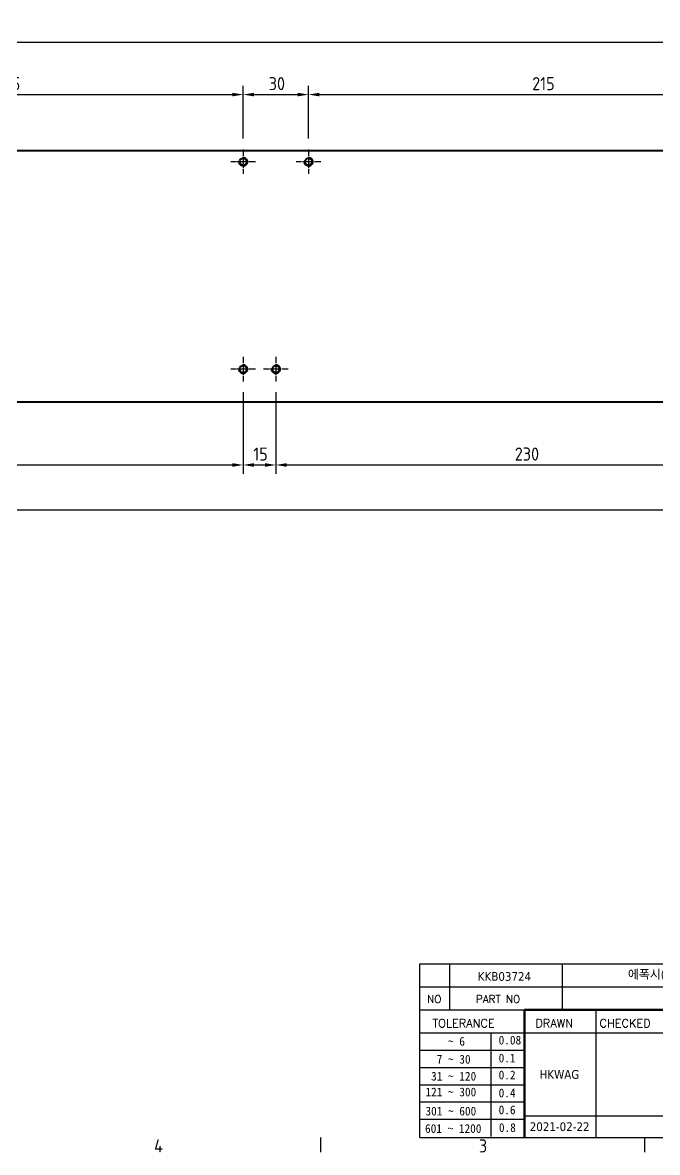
# Model space of a CAD drawing. Header units: millimetres. Extents: x 0 to 1188, y 0 to 840.
# Drawn here: x 606 to 897, y 13 to 531 of the extents above; entities that cross this region are included whole.
import ezdxf
from ezdxf.enums import TextEntityAlignment as Align

# ---------------------------------------------------------------- set-up
doc = ezdxf.new("R2010")
doc.units = ezdxf.units.MM
doc.header["$LTSCALE"] = 2
doc.linetypes.add('CHAIN', pattern=[0.35429999999999995, 0.2362, -0.0295, 0.0591, -0.0295])
doc.layers.get('0').update_dxf_attribs({"color": 3, "lineweight": 25})
for name, color, linetype, lineweight in [('가시적인 것(ISO)', 3, 'Continuous', 40), ('가시적인 좁은 것(ISO)', 3, 'Continuous', 35), ('경계(ISO)', 7, 'Continuous', 25), ('제목(ISO)', 5, 'Continuous', 50), ('중심 표식(ISO)', 1, 'Continuous', 25), ('치수(ISO)', 2, 'Continuous', 25)]:
    doc.layers.add(name, color=color, linetype=linetype, lineweight=lineweight)
doc.styles.add('HAN_291', font='')
doc.styles.add('RC_284', font='ROMANC.shx')
doc.styles.add('RC_287', font='ROMANC.shx')
doc.styles.add('문자 텍스트_PSTEK_POSCO', font='isocp.shx')
doc.styles.add('치수 텍스트_PSTEK_POSCO', font='isocp.shx')
doc.styles.add('텍스트 스타일198', font='tahoma.ttf')
doc.styles.get('HAN_291').set_extended_font_data('GulimChe')
doc.dimstyles.new('치수_PSTEK_POSCO', dxfattribs={"dimscale": 2, "dimtxt": 3, "dimasz": 2.5, "dimexe": 2, "dimexo": 2.5, "dimgap": 1, "dimtad": 1, "dimrnd": 1e-08, "dimdsep": 46, "dimtxsty": '치수 텍스트_PSTEK_POSCO', "dimcen": 0.09, "dimdle": 10, "dimclrd": 7, "dimclre": 7, "dimclrt": 2, "dimadec": 1, "dimazin": 2, "dimtfac": 1, "dimtmove": 0, "dimatfit": 3, "dimfxl": 0, "dimtolj": 1, "dimlwd": -1, "dimlwe": -1, "dimarcsym": 0})

# ---------------------------------------------------------------- blocks, each defined once
blk = doc.blocks.new('경계 Default Border')
at = {"layer": '경계(ISO)'}
for p, q in [((371.25, 10), (371.25, 6.599999666213989)), ((445.4999923706055, 10), (445.4999923706055, 6.599999666213989))]:
    blk.add_line(p, q, dxfattribs=at)
at = {"layer": '경계(ISO)', "color": 2, "char_height": 3.00000011920929, "attachment_point": 7, "style": '문자 텍스트_PSTEK_POSCO'}
for s, insert in [('4', (333.0984701308117, 6.59999988079071)), ('3', (407.5435395229536, 6.57139439638704))]:
    blk.add_mtext(s, dxfattribs=dict(at, insert=insert))
blk = doc.blocks.new('제목 블록 PSTEK')
at = {"color": 180}
for p, q in [((182.475792979055, 11.79100474011392), (182.4757929790549, 51.56524660363496)), ((182.4757929790549, 51.56524660363496), (372.4757929537551, 51.56524660363496)), ((189.2651435055721, 51.56524660363496), (189.2651435055722, 41.00524660363494)), ((215.2152739891528, 41.00524660363494), (215.2152739891528, 51.56524660363496)), ((182.475792979055, 46.2852466036349), (372.4757929537551, 46.28524660363492)), ((182.475792979055, 41.00524660363493), (206.451475290024, 41.00524660363493)), ((222.9401812389276, 11.79100474011392), (222.9401812389276, 41.00524660363494)), ((182.475792979055, 35.72524660363497), (206.451475290024, 35.72524660363497)), ((198.8621818849491, 12.02524660363491), (198.8621818849491, 35.72524660363497)), ((206.451475290024, 35.72524660363497), (372.4757929537551, 35.72524660363497)), ((182.475792979055, 31.77524660363492), (206.451475290024, 31.77524660363492)), ((182.475792979055, 27.82524660363487), (206.451475290024, 27.82524660363487)), ((182.475792979055, 23.87524660363505), (206.451475290024, 23.87524660363505)), ((182.475792979055, 19.92524660363478), (206.451475290024, 19.92524660363478)), ((182.475792979055, 15.97524660363496), (206.451475290024, 15.97524660363496)), ((206.451475290024, 16.74100474011396), (255.9175931367359, 16.74100474011396)), ((182.475792979055, 11.79100474011392), (372.4757929537551, 11.79100474011389))]:
    blk.add_line(p, q, dxfattribs=at)
at = {"color": 7, "lineweight": 50}
for p, q in [((206.4514752900237, 11.79100474011392), (206.4514752900237, 41.00524660363494)), ((206.451475290024, 41.00524660363494), (372.4757929537551, 41.00524660363496))]:
    blk.add_line(p, q, dxfattribs=at)
at = {"layer": '제목(ISO)', "lineweight": 18}
blk.add_line((182.475792979055, 35.72500474011393), (182.475792979055, 11.79100474011392), dxfattribs=at)
at = {"color": 2}
for s, height, style, p in [('NO', 1.742399930953979, 'RC_284', (184.135398793432, 42.62317362549192)), ('PART NO', 1.742399930953979, 'RC_284', (195.3359407378685, 42.62317362549192)), (' TOLERANCE', 1.899999976158142, 'RC_287', (184.0872874387979, 37.00893196870329)), ('DRAWN', 1.899999976158142, 'RC_287', (208.9766620976279, 37.00893196870329)), ('CHECKED', 1.899999976158142, 'RC_287', (223.6856844514997, 37.00893196870329)), ('    ~ 6', 2.000000029802322, 'HAN_291', (183.7721304966814, 32.8176515608431)), ('0.08', 2.000000029802322, 'HAN_291', (200.5467345600617, 33.09873600004101)), ('  7 ~ 30', 2.000000029802322, 'HAN_291', (183.7721304966814, 28.70538114822415)), ('0.1', 2.000000029802322, 'HAN_291', (200.5467345600617, 28.98646558742206)), (' 31 ~ 120', 2.000000029802322, 'HAN_291', (183.7721304966814, 24.82628181916237)), ('0.2', 2.000000029802322, 'HAN_291', (200.5467345600617, 25.10736625836028)), ('121 ~ 300', 2.000000029802322, 'HAN_291', (183.7721304966814, 21.21401206133254)), ('0.4', 2.000000029802322, 'HAN_291', (200.5467345600617, 20.99509650053045)), ('301 ~ 600', 2.000000029802322, 'HAN_291', (183.7721304966814, 16.83491273227077)), ('0.6', 2.000000029802322, 'HAN_291', (200.5467345600617, 17.11599717146868)), ('601 ~ 1200', 2.000000029802322, 'HAN_291', (183.6802025156883, 12.84759660881125)), ('0.8', 2.000000029802322, 'HAN_291', (200.6097246063884, 13.05732192299702))]:
    blk.add_text(s, height=height, dxfattribs=dict(at, style=style)).set_placement(p)
at = {"layer": '제목(ISO)', "color": 7, "style": '텍스트 스타일198'}
for tag, p in [('부품_번호_001', (195.7688817100499, 47.68004260673702)), ('설명_001', (230.1819434541231, 48.15254984750509)), ('재질_001', (287.5148121100145, 48.155337874329)), ("3._Q'TY_001", (312.7051684940307, 47.92188863680521)), ('질량\\P3;_001', (350.3046145979153, 48.1643332325385)), ('제목_001', (337.2223155862142, 32.12933155161866)), ('부품_번호_001', (334.4281219632819, 26.8052465951949)), ('설계자_001', (209.9396160013646, 25.23446884679021)), ('프로젝트_001', (271.6304945365308, 16.57270180080504)), ('시트_크기_001', (260.7896290458918, 14.81730632141838)), ('작성_날짜_001', (207.6770236384131, 13.26600473167383)), ('프로젝트_002', (286.6403537393983, 13.14882256215354))]:
    blk.add_attdef(tag, p, '', height=2.000000029802322, dxfattribs=at)
for tag, p in [('4._COLOR', (327.6805273250926, 48.92524660363493)), ('1._MODEL_NAME', (341.233897335037, 38.36524660363497)), ('점검자', (231.1845342133799, 26.23312567187446)), ('엔지니어링_승인자', (247.673240162284, 26.23312567187446)), ('점검_날짜', (231.1845342133799, 14.26600474011394)), ('엔지니어링_승인_날짜', (247.6732401622839, 14.26600474011394))]:
    blk.add_attdef(tag, text='', height=2.000000029802322, dxfattribs=at).set_placement(p, align=Align.MIDDLE_CENTER)
blk = doc.blocks.new('*D26')
at = {"layer": 'Defpoints', "color": 0}
for p in [(477.0053801060328, 366.3937954016365), (707.0053801060328, 366.3937954016365), (707.0053801060328, 328.0849518363001)]:
    blk.add_point(p, dxfattribs=at)
at = {"layer": '치수(ISO)', "color": 7}
for p, q in [((477.0053801060328, 361.3937954016365), (477.0053801060328, 324.0849518363001)), ((707.0053801060328, 361.3937954016365), (707.0053801060328, 324.0849518363001)), ((482.0053801060328, 328.0849518363001), (702.0053801060328, 328.0849518363001))]:
    blk.add_line(p, q, dxfattribs=at)
for points in [[(482.0053801060328, 328.9182851696335), (482.0053801060328, 327.2516185029668), (477.0053801060328, 328.0849518363001)], [(702.0053801060328, 328.9182851696335), (702.0053801060328, 327.2516185029668), (707.0053801060328, 328.0849518363001)]]:
    blk.add_solid(points, dxfattribs=at)
at = {"layer": '치수(ISO)', "color": 2, "insert": (586.5268367989462, 333.0855423874813), "char_height": 6, "attachment_point": 4, "style": '치수 텍스트_PSTEK_POSCO'}
blk.add_mtext('\\A1;230', dxfattribs=at)
blk = doc.blocks.new('*D27')
at = {"layer": 'Defpoints', "color": 0}
for p in [(707.0053801060328, 366.3937954016365), (722.0053801060328, 366.3937954016365), (722.0053801060328, 328.0849518363001)]:
    blk.add_point(p, dxfattribs=at)
at = {"layer": '치수(ISO)', "color": 7}
for p, q in [((707.0053801060328, 361.3937954016365), (707.0053801060328, 324.0849518363001)), ((722.0053801060328, 361.3937954016365), (722.0053801060328, 324.0849518363001)), ((712.0053801060328, 328.0849518363001), (717.0053801060328, 328.0849518363001))]:
    blk.add_line(p, q, dxfattribs=at)
for points in [[(712.0053801060328, 328.9182851696335), (712.0053801060328, 327.2516185029668), (707.0053801060328, 328.0849518363001)], [(717.0053801060328, 328.9182851696335), (717.0053801060328, 327.2516185029668), (722.0053801060328, 328.0849518363001)]]:
    blk.add_solid(points, dxfattribs=at)
at = {"layer": '치수(ISO)', "color": 2, "insert": (711.6811160373209, 333.0849518363001), "char_height": 6, "attachment_point": 4, "style": '치수 텍스트_PSTEK_POSCO'}
blk.add_mtext('\\A1;15', dxfattribs=at)
blk = doc.blocks.new('*D28')
at = {"layer": 'Defpoints', "color": 0}
for p in [(722.0053801060328, 366.3937954016365), (952.0053801060328, 366.3937954016365), (952.0053801060328, 328.0849518363001)]:
    blk.add_point(p, dxfattribs=at)
at = {"layer": '치수(ISO)', "color": 7}
for p, q in [((722.0053801060328, 361.3937954016365), (722.0053801060328, 324.0849518363001)), ((952.0053801060328, 361.3937954016365), (952.0053801060328, 324.0849518363001)), ((727.0053801060328, 328.0849518363001), (947.0053801060328, 328.0849518363001))]:
    blk.add_line(p, q, dxfattribs=at)
for points in [[(727.0053801060328, 328.9182851696335), (727.0053801060328, 327.2516185029668), (722.0053801060328, 328.0849518363001)], [(947.0053801060328, 328.9182851696335), (947.0053801060328, 327.2516185029668), (952.0053801060328, 328.0849518363001)]]:
    blk.add_solid(points, dxfattribs=at)
at = {"layer": '치수(ISO)', "color": 2, "insert": (831.5268367989462, 333.0855423874813), "char_height": 6, "attachment_point": 4, "style": '치수 텍스트_PSTEK_POSCO'}
blk.add_mtext('\\A1;230', dxfattribs=at)
blk = doc.blocks.new('*D33')
at = {"layer": 'Defpoints', "color": 0}
for p in [(707.0053801060328, 497.7737178429172), (492.0053801060328, 472.6357954016365), (707.0053801060328, 472.6357954016365)]:
    blk.add_point(p, dxfattribs=at)
at = {"layer": '치수(ISO)', "color": 7}
for p, q in [((492.0053801060328, 477.6357954016365), (492.0053801060328, 501.7737178429172)), ((497.0053801060328, 497.7737178429172), (702.0053801060328, 497.7737178429172)), ((707.0053801060328, 477.6357954016365), (707.0053801060328, 501.7737178429172))]:
    blk.add_line(p, q, dxfattribs=at)
for points in [[(497.0053801060328, 498.6070511762505), (497.0053801060328, 496.9403845095839), (492.0053801060328, 497.7737178429172)], [(702.0053801060328, 498.6070511762505), (702.0053801060328, 496.9403845095839), (707.0053801060328, 497.7737178429172)]]:
    blk.add_solid(points, dxfattribs=at)
at = {"layer": '치수(ISO)', "color": 2, "insert": (594.5249349349587, 502.7743083940983), "char_height": 6, "attachment_point": 4, "style": '치수 텍스트_PSTEK_POSCO'}
blk.add_mtext('\\A1;215', dxfattribs=at)
blk = doc.blocks.new('*D34')
at = {"layer": 'Defpoints', "color": 0}
for p in [(737.0053801060328, 497.7737178429172), (707.0053801060328, 472.6357954016365), (737.0053801060328, 472.6357954016365)]:
    blk.add_point(p, dxfattribs=at)
at = {"layer": '치수(ISO)', "color": 7}
for p, q in [((707.0053801060328, 477.6357954016365), (707.0053801060328, 501.7737178429172)), ((712.0053801060328, 497.7737178429172), (732.0053801060328, 497.7737178429172)), ((737.0053801060328, 477.6357954016365), (737.0053801060328, 501.7737178429172))]:
    blk.add_line(p, q, dxfattribs=at)
for points in [[(712.0053801060328, 498.6070511762505), (712.0053801060328, 496.9403845095839), (707.0053801060328, 497.7737178429172)], [(732.0053801060328, 498.6070511762505), (732.0053801060328, 496.9403845095839), (737.0053801060328, 497.7737178429172)]]:
    blk.add_solid(points, dxfattribs=at)
at = {"layer": '치수(ISO)', "color": 2, "insert": (718.7230179013084, 502.7737178429172), "char_height": 6, "attachment_point": 4, "style": '치수 텍스트_PSTEK_POSCO'}
blk.add_mtext('\\A1;30', dxfattribs=at)
blk = doc.blocks.new('*D35')
at = {"layer": 'Defpoints', "color": 0}
for p in [(952.0053801060328, 497.7737178429172), (737.0053801060328, 472.6357954016365), (952.0053801060328, 467.0147954016365)]:
    blk.add_point(p, dxfattribs=at)
at = {"layer": '치수(ISO)', "color": 7}
for p, q in [((737.0053801060328, 477.6357954016365), (737.0053801060328, 501.7737178429172)), ((742.0053801060328, 497.7737178429172), (947.0053801060328, 497.7737178429172)), ((952.0053801060328, 472.0147954016365), (952.0053801060328, 501.7737178429172))]:
    blk.add_line(p, q, dxfattribs=at)
for points in [[(742.0053801060328, 498.6070511762505), (742.0053801060328, 496.9403845095839), (737.0053801060328, 497.7737178429172)], [(947.0053801060328, 498.6070511762505), (947.0053801060328, 496.9403845095839), (952.0053801060328, 497.7737178429172)]]:
    blk.add_solid(points, dxfattribs=at)
at = {"layer": '치수(ISO)', "color": 2, "insert": (839.5249349349587, 502.7743083940983), "char_height": 6, "attachment_point": 4, "style": '치수 텍스트_PSTEK_POSCO'}
blk.add_mtext('\\A1;215', dxfattribs=at)
blk = doc.blocks.new('*D38')
at = {"layer": 'Defpoints', "color": 0}
for p in [(1078.505380106033, 521.8093357011228), (105.5053801060326, 425.3147954016363), (1078.505380106033, 425.3147954016363)]:
    blk.add_point(p, dxfattribs=at)
at = {"layer": '치수(ISO)', "color": 7}
for p, q in [((105.5053801060326, 430.3147954016363), (105.5053801060326, 525.8093357011228)), ((1078.505380106033, 430.3147954016363), (1078.505380106033, 525.8093357011228)), ((110.5053801060326, 521.8093357011228), (1073.505380106033, 521.8093357011228))]:
    blk.add_line(p, q, dxfattribs=at)
for points in [[(110.5053801060326, 522.6426690344562), (110.5053801060326, 520.9760023677894), (105.5053801060326, 521.8093357011228)], [(1073.505380106033, 522.6426690344562), (1073.505380106033, 520.9760023677894), (1078.505380106033, 521.8093357011228)]]:
    blk.add_solid(points, dxfattribs=at)
at = {"layer": '치수(ISO)', "color": 2, "insert": (586.356851968609, 526.8093357011228), "char_height": 6, "attachment_point": 4, "style": '치수 텍스트_PSTEK_POSCO'}
blk.add_mtext('\\A1;973', dxfattribs=at)
blk = doc.blocks.new('*D49')
at = {"layer": 'Defpoints', "color": 0}
for p in [(95.50538010603262, 360.0147954016364), (1088.505380106033, 360.0147954016367), (1088.505380106033, 307.5855595472859)]:
    blk.add_point(p, dxfattribs=at)
at = {"layer": '치수(ISO)', "color": 7}
for p, q in [((95.50538010603262, 355.0147954016364), (95.50538010603262, 303.5855595472859)), ((1088.505380106033, 355.0147954016367), (1088.505380106033, 303.5855595472859)), ((100.5053801060326, 307.5855595472859), (1083.505380106033, 307.5855595472859))]:
    blk.add_line(p, q, dxfattribs=at)
for points in [[(100.5053801060326, 308.4188928806192), (100.5053801060326, 306.7522262139526), (95.50538010603262, 307.5855595472859)], [(1083.505380106033, 308.4188928806192), (1083.505380106033, 306.7522262139526), (1088.505380106033, 307.5855595472859)]]:
    blk.add_solid(points, dxfattribs=at)
at = {"layer": '치수(ISO)', "color": 2, "insert": (586.3463689771261, 312.5855595472859), "char_height": 6, "attachment_point": 4, "style": '치수 텍스트_PSTEK_POSCO'}
blk.add_mtext('\\A1;993', dxfattribs=at)

msp = doc.modelspace()

# ---------------------------------------------------------------- linework, layer by layer
at = {"layer": '가시적인 것(ISO)'}
for p, q in [((1085.505380106033, 472.0147954016366), (98.50538010603259, 472.0147954016364)), ((98.5053801060323, 357.0147954016363), (1085.505380106033, 357.0147954016367))]:
    msp.add_line(p, q, dxfattribs=at)
for centre in [(707.0053801060328, 467.0147954016365), (737.0053801060328, 467.0147954016366), (707.0053801060328, 372.0147954016364), (722.0053801060328, 372.0147954016365)]:
    msp.add_circle(centre, 1.621, dxfattribs=at)
at = {"layer": '가시적인 좁은 것(ISO)'}
for centre in [(707.0053801060328, 467.0147954016365), (737.0053801060328, 467.0147954016366), (707.0053801060328, 372.0147954016364), (722.0053801060328, 372.0147954016365)]:
    msp.add_arc(centre, 2.000000000000005, 190.0000000000482, 99.99999999999835, dxfattribs=at)
at = {"layer": '중심 표식(ISO)', "linetype": 'CHAIN', "ltscale": 6.245996952056885}
for p, q in [((707.0053801060328, 472.6357954016365), (707.0053801060328, 461.3937954016365)), ((737.0053801060328, 472.6357954016365), (737.0053801060328, 461.3937954016365)), ((712.6263801060328, 467.0147954016364), (701.3843801060328, 467.0147954016364)), ((742.6263801060328, 467.0147954016365), (731.3843801060328, 467.0147954016365)), ((707.0053801060328, 377.6357954016365), (707.0053801060328, 366.3937954016365)), ((722.0053801060328, 377.6357954016365), (722.0053801060328, 366.3937954016365)), ((712.6263801060328, 372.0147954016364), (701.3843801060328, 372.0147954016364)), ((727.6263801060328, 372.0147954016365), (716.3843801060328, 372.0147954016365))]:
    msp.add_line(p, q, dxfattribs=at)

# ---------------------------------------------------------------- block references
at = {"xscale": 2, "yscale": 2, "zscale": 2}
msp.add_blockref('경계 Default Border', (0, 0), dxfattribs=at)
ref = msp.add_blockref('제목 블록 PSTEK', (423.0484140924897, -3.58200948022779), dxfattribs=dict(xscale=2, yscale=2, zscale=2))
ref.add_attrib('설계자_001', 'HKWAG', (842.9276460952188, 46.88692821335263), dxfattribs={"layer": '제목(ISO)', "color": 7, "height": 4.000000059604645, "style": '텍스트 스타일198'})
ref.add_attrib('작성_날짜_001', '2021-02-22', (838.4024613693159, 22.94999998311987), dxfattribs={"layer": '제목(ISO)', "color": 7, "height": 4.000000059604645, "style": '텍스트 스타일198'})
ref.add_attrib('설명_001', '에폭시(옥색) t=5.0*115*993', (883.412301000736, 92.72309021478239), dxfattribs={"layer": '제목(ISO)', "color": 7, "height": 4.000000059604645, "style": '텍스트 스타일198'})
ref.add_attrib('부품_번호_001', 'KKB03724', (814.5861775125894, 91.77807573324625), dxfattribs={"layer": '제목(ISO)', "color": 7, "height": 4.000000059604645, "style": '텍스트 스타일198'})

# ---------------------------------------------------------------- dimensions: what is measured, and where the dimension line sits
at = {"layer": '치수(ISO)', "color": 7}
for base, p1, p2, picture, middle in [((1078.505380106033, 521.8093357011228), (105.5053801060326, 425.3147954016363), (1078.505380106033, 425.3147954016363), '*D38', (592.0053801060329, 521.8093357011228)), ((707.0053801060328, 497.7737178429172), (492.0053801060328, 472.6357954016365), (707.0053801060328, 472.6357954016365), '*D33', (599.5253801060328, 497.7737178429172)), ((737.0053801060328, 497.7737178429172), (707.0053801060328, 472.6357954016365), (737.0053801060328, 472.6357954016365), '*D34', (722.0253801060328, 497.7737178429172)), ((952.0053801060328, 497.7737178429172), (737.0053801060328, 472.6357954016365), (952.0053801060328, 467.0147954016365), '*D35', (844.5253801060328, 497.7737178429172)), ((707.0053801060328, 328.0849518363001), (477.0053801060328, 366.3937954016365), (707.0053801060328, 366.3937954016365), '*D26', (592.0053801060328, 328.0849518363001)), ((722.0053801060328, 328.0849518363001), (707.0053801060328, 366.3937954016365), (722.0053801060328, 366.3937954016365), '*D27', (714.5053801060328, 328.0849518363001)), ((952.0053801060328, 328.0849518363001), (722.0053801060328, 366.3937954016365), (952.0053801060328, 366.3937954016365), '*D28', (837.0053801060328, 328.0849518363001)), ((1088.505380106033, 307.5855595472859), (95.50538010603262, 360.0147954016364), (1088.505380106033, 360.0147954016367), '*D49', (592.0053801060327, 307.5855595472859))]:
    dim = msp.add_linear_dim(base=base, p1=p1, p2=p2, angle=180, dimstyle='치수_PSTEK_POSCO', override={"dimdec": 2, "dimtp": 0, "dimtm": -0, "dimtdec": 2, "dimtofl": 0, "dimatfit": 1}, dxfattribs=at)
    dim.commit()
    dim.dimension.update_dxf_attribs({"geometry": picture, "text_midpoint": middle, "dimtype": 160})

doc.saveas('drawing.dxf')
